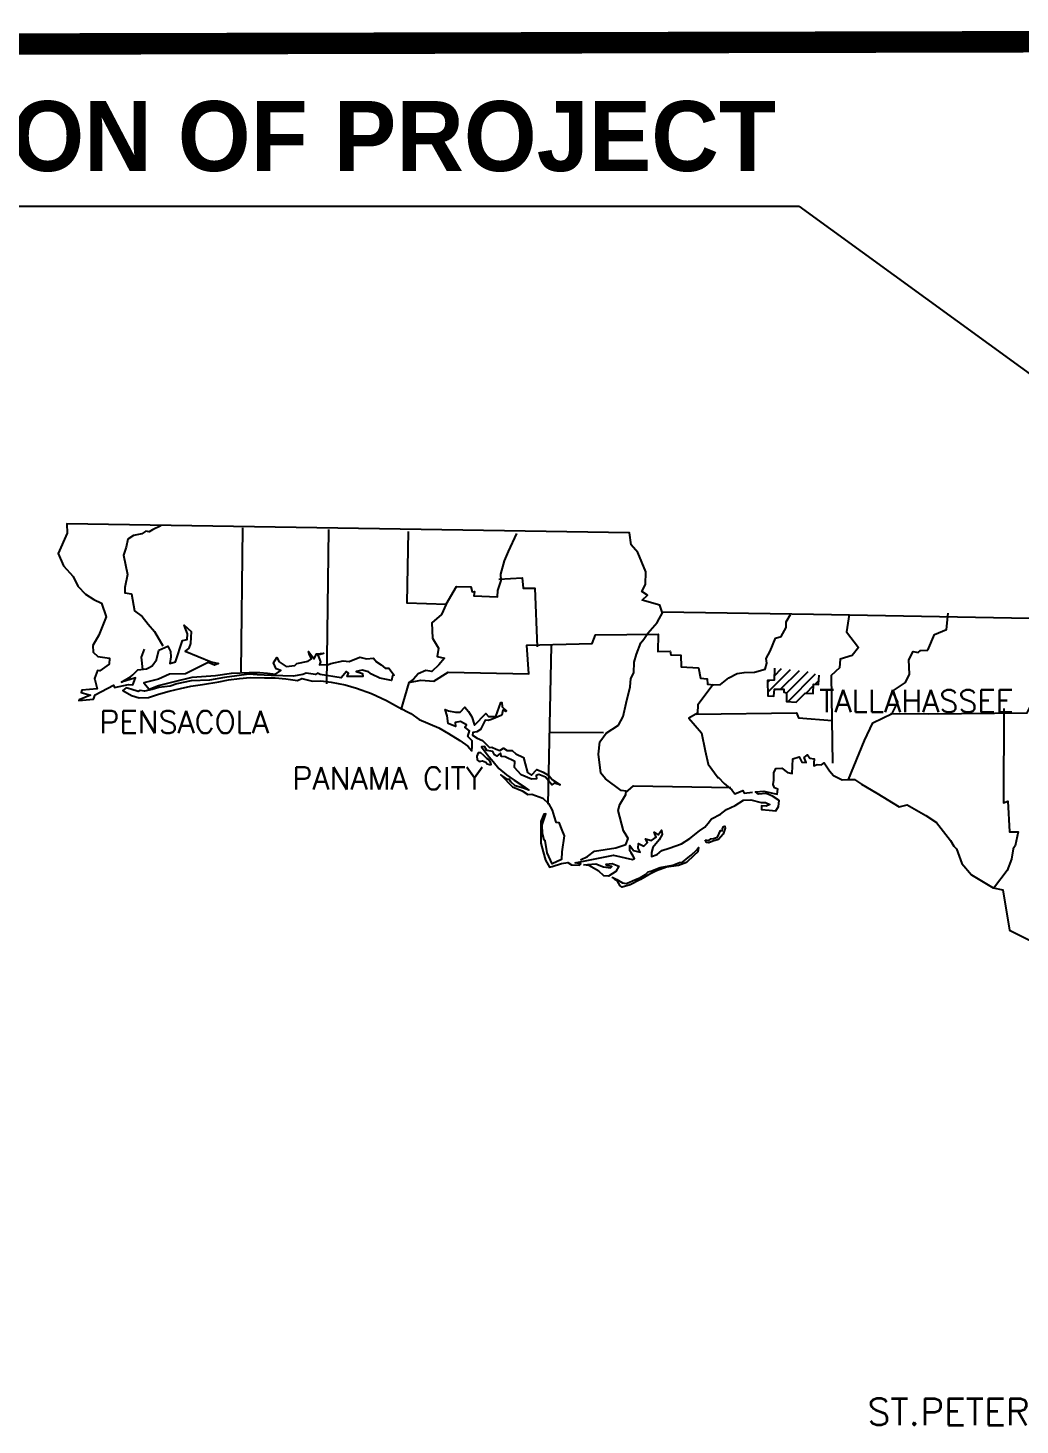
# Paper-space layout 'Cover' of a CAD drawing. Header units: feet, sheet in inches. Extents: x -1.2 to 33.8, y 0.1 to 22.9.
# Drawn here: x 11.877 to 13.79, y 15.984 to 18.678 of the extents above; entities that cross this region are included whole.
import ezdxf
from ezdxf.enums import TextEntityAlignment as Align

# ---------------------------------------------------------------- set-up
doc = ezdxf.new("R2010")
doc.units = ezdxf.units.FT
doc.header["$MEASUREMENT"] = 0
doc.layers.add('TBLK', color=7, linetype='Continuous')
doc.styles.add('BOLD', font='BOLD', dxfattribs={"height": 0.32})
doc.styles.add('ITALICC', font='simplex', dxfattribs={"height": 0.005333})
doc.styles.add('SIMPLEX', font='simplex.shx', dxfattribs={"width": 0.9, "height": 0.08})

# ---------------------------------------------------------------- blocks, each defined once
blk = doc.blocks.new('*X26')
at = {"color": 0}
for p, q in [((-934420, -85891), (-903863, -55335)), ((-925557, -63770), (-915856, -54069)), ((-934712, -72926), (-931911, -70124)), ((-917240, -81970), (-891870, -56600)), ((-909256, -87245), (-879877, -57865)), ((-907585, -98831), (-869924, -61170)), ((-870662, -75167), (-865595, -70100)), ((-926606, -91336), (-926105, -90835)), ((-882772, -87277), (-872635, -77140))]:
    blk.add_line(p, q, dxfattribs=at)

psp = doc.layouts.new('Cover')

# ---------------------------------------------------------------- linework, layer by layer
at = {"layer": 'TBLK'}
for p, q in [((11.1242, 18.3342), (13.3634, 18.3342)), ((13.3634, 18.3342), (14.6176, 17.4228))]:
    psp.add_line(p, q, dxfattribs=at)
at = {"layer": 'TBLK', "const_width": 0.0414}
psp.add_lwpolyline([(16.4324, 18.657), (9.6384, 18.6416, 0.414214)], format="xyb", dxfattribs=at)
at = {"layer": 'TBLK'}
for points in [[(14.2931, 17.5301), (13.3916, 17.547), (13.0998, 17.5514), (13.095, 17.5646), (13.0612, 17.5741), (13.0715, 17.5839), (13.0603, 17.591), (13.0674, 17.6047), (13.0684, 17.6292), (13.0528, 17.6665), (13.0398, 17.6812), (13.0365, 17.7039), (11.9517, 17.7213), (11.9526, 17.7037), (11.9349, 17.6644), (11.9452, 17.6404), (11.9643, 17.62), (11.9728, 17.6016), (11.9876, 17.5857), (12.0037, 17.5754), (12.0187, 17.5688), (12.0277, 17.5423), (12.0132, 17.5067), (12.0016, 17.4868), (12.0027, 17.4743), (12.0113, 17.466), (12.0338, 17.4624), (12.0336, 17.4511), (12.0152, 17.4382), (12.0108, 17.439), (12.0049, 17.4233), (12.0055, 17.4215), (12.0102, 17.4031), (11.9807, 17.4011), (11.9793, 17.3962), (11.9974, 17.3914), (11.9753, 17.3824), (11.9746, 17.3806), (12.0029, 17.3838), (12.0062, 17.3919), (12.0417, 17.4102), (12.0435, 17.4057), (12.0706, 17.4115), (12.0788, 17.4114), (12.084, 17.4245), (12.0575, 17.4162), (12.0746, 17.4265), (12.0791, 17.4302), (12.0887, 17.4401), (12.1051, 17.4418), (12.1095, 17.4442), (12.1165, 17.4478), (12.1249, 17.4596), (12.1289, 17.4777), (12.1467, 17.4856), (12.1515, 17.4755), (12.1526, 17.4648), (12.1504, 17.4522), (12.1611, 17.4552), (12.1751, 17.4964), (12.1839, 17.4988), (12.1847, 17.5094), (12.1781, 17.5259), (12.1917, 17.5137), (12.19, 17.4911), (12.1868, 17.4818), (12.1798, 17.4762), (12.2303, 17.4553), (12.244, 17.4525), (12.2364, 17.4489), (12.224, 17.4541), (12.1803, 17.4323), (12.1495, 17.4316), (12.1286, 17.4218), (12.1002, 17.4148), (12.1106, 17.4027), (12.1284, 17.4099), (12.1567, 17.4169), (12.1933, 17.4257), (12.2386, 17.4294), (12.2695, 17.4338), (12.3034, 17.4352), (12.3241, 17.4348), (12.3385, 17.4339), (12.3542, 17.4318), (12.3643, 17.4385), (12.3556, 17.4418), (12.3502, 17.4538), (12.3566, 17.4638), (12.3609, 17.4555), (12.3746, 17.4465), (12.3915, 17.4487), (12.3953, 17.4524), (12.4174, 17.4565), (12.4238, 17.4613), (12.4195, 17.4689), (12.4177, 17.4753), (12.4288, 17.4613), (12.4333, 17.4706), (12.4466, 17.4722), (12.4466, 17.4716), (12.4359, 17.4681), (12.4376, 17.4636), (12.4407, 17.4554), (12.4393, 17.4497), (12.4562, 17.4501), (12.4607, 17.4525), (12.4846, 17.4571), (12.4965, 17.4563), (12.5168, 17.4647), (12.5299, 17.4614), (12.5431, 17.4625), (12.5487, 17.4554), (12.558, 17.4496), (12.5654, 17.4432), (12.5729, 17.4431), (12.5828, 17.4297), (12.5796, 17.4285), (12.5776, 17.4198), (12.5556, 17.4239), (12.5394, 17.4317), (12.5333, 17.4362), (12.5214, 17.4396), (12.5094, 17.4366), (12.5219, 17.4332), (12.5224, 17.427), (12.4923, 17.4275), (12.4949, 17.4337), (12.4912, 17.4369), (12.4809, 17.4245), (12.4402, 17.4309), (12.4353, 17.4335), (12.4314, 17.431), (12.4133, 17.4339), (12.407, 17.4309), (12.3881, 17.428), (12.3686, 17.4284), (12.346, 17.4294), (12.319, 17.4305), (12.3027, 17.4314), (12.2794, 17.4287), (12.2555, 17.4253), (12.2271, 17.4201), (12.1914, 17.4189), (12.1636, 17.4131), (12.1509, 17.4083), (12.129, 17.4062), (12.1163, 17.402), (12.1018, 17.3991), (12.093, 17.4005), (12.0892, 17.398), (12.0755, 17.4027), (12.0661, 17.4053), (12.0597, 17.4004), (12.0766, 17.3907), (12.0915, 17.3861), (12.1091, 17.3864), (12.1287, 17.3929), (12.1489, 17.3989), (12.171, 17.4042), (12.1912, 17.4088), (12.2132, 17.4116), (12.2447, 17.4167), (12.2636, 17.4208), (12.285, 17.4236), (12.3051, 17.4251), (12.3327, 17.4246), (12.3534, 17.4249), (12.3741, 17.4226), (12.3967, 17.4197), (12.4049, 17.4233), (12.4256, 17.418), (12.4413, 17.419), (12.4613, 17.4161), (12.4888, 17.4112), (12.5101, 17.4046), (12.5395, 17.3947), (12.5681, 17.381), (12.5911, 17.368), (12.6154, 17.3557), (12.6309, 17.3441), (12.6689, 17.3284), (12.6876, 17.3173), (12.7093, 17.3038), (12.7249, 17.2929), (12.7328, 17.284), (12.7336, 17.2921), (12.7331, 17.3034), (12.7252, 17.3117), (12.7285, 17.3223), (12.7192, 17.3294), (12.7224, 17.3343), (12.7112, 17.3402), (12.7005, 17.3385), (12.701, 17.3309), (12.6873, 17.3368), (12.685, 17.3513), (12.6815, 17.3633), (12.6877, 17.3613), (12.7015, 17.3586), (12.7102, 17.3585), (12.7192, 17.3683), (12.7266, 17.3594), (12.7327, 17.3492), (12.7381, 17.3335), (12.7598, 17.3557), (12.7648, 17.3499), (12.7792, 17.3503), (12.7884, 17.3772), (12.7909, 17.3772), (12.7914, 17.369), (12.7995, 17.3607), (12.7982, 17.3594), (12.7926, 17.362), (12.7905, 17.3527), (12.7709, 17.3442), (12.764, 17.3424), (12.7583, 17.3431), (12.7538, 17.3338), (12.7493, 17.3251), (12.7423, 17.3208), (12.7347, 17.3191), (12.734, 17.314), (12.7433, 17.3083), (12.7533, 17.3037), (12.7619, 17.2954), (12.7668, 17.2903), (12.7713, 17.2908), (12.7799, 17.2869), (12.7868, 17.2843), (12.7938, 17.2892), (12.8007, 17.2846), (12.8107, 17.2845), (12.8175, 17.2781), (12.8324, 17.2709), (12.8354, 17.2589), (12.8401, 17.2419), (12.8476, 17.2367), (12.8578, 17.2479), (12.8703, 17.2427), (12.8814, 17.2361), (12.8882, 17.2278), (12.9031, 17.2182), (12.8913, 17.2215), (12.8868, 17.2185), (12.8745, 17.2332), (12.862, 17.2384), (12.857, 17.2366), (12.8575, 17.2296), (12.8481, 17.2292), (12.8281, 17.2377), (12.8152, 17.2518), (12.8154, 17.263), (12.7967, 17.2722), (12.7898, 17.2729), (12.788, 17.2793), (12.781, 17.2737), (12.7767, 17.2763), (12.773, 17.2826), (12.7617, 17.2847), (12.7569, 17.2923), (12.7512, 17.2918), (12.7623, 17.2771), (12.7739, 17.2632), (12.785, 17.2497), (12.7998, 17.2375), (12.8141, 17.2273), (12.8327, 17.215), (12.8427, 17.208), (12.8321, 17.2119), (12.8164, 17.2166), (12.8078, 17.2242), (12.8047, 17.2293), (12.8022, 17.2287), (12.7885, 17.2377), (12.8114, 17.2142), (12.8301, 17.2069), (12.8406, 17.1998), (12.8482, 17.2003), (12.8694, 17.1924), (12.8805, 17.1821), (12.8879, 17.1695), (12.8914, 17.1569), (12.895, 17.1461), (12.9006, 17.1454), (12.906, 17.1308), (12.9109, 17.1201), (12.9066, 17.0894), (12.9057, 17.0743), (12.8879, 17.0659), (12.8783, 17.0874), (12.8743, 17.1113), (12.8724, 17.112), (12.8688, 17.1246), (12.8685, 17.1409), (12.8752, 17.1621), (12.8714, 17.1616), (12.8655, 17.1479), (12.8658, 17.1297), (12.866, 17.1058), (12.8701, 17.0894), (12.8749, 17.073), (12.8822, 17.0596), (12.8878, 17.0609), (12.9055, 17.0668), (12.9181, 17.0684), (12.925, 17.064), (12.9401, 17.0637), (12.9426, 17.0662), (12.932, 17.0682), (13.0057, 17.0827), (13.0426, 17.0745), (13.0464, 17.0763), (13.044, 17.0808), (13.0397, 17.0871), (13.0372, 17.0909), (13.0374, 17.1016), (13.0442, 17.0914), (13.0573, 17.0887), (13.0537, 17.0963), (13.0538, 17.1051), (13.0644, 17.0999), (13.0714, 17.1073), (13.0677, 17.1143), (13.079, 17.1109), (13.0879, 17.1177), (13.0843, 17.1272), (13.0918, 17.122), (13.0982, 17.1307), (13.1, 17.1225), (13.0941, 17.1125), (13.0819, 17.0977), (13.0793, 17.0877), (13.0791, 17.0802), (13.0899, 17.0843), (13.0994, 17.0917), (13.1133, 17.0965), (13.1373, 17.1043), (13.1532, 17.1147), (13.1716, 17.1294), (13.1818, 17.1368), (13.1882, 17.1442), (13.1947, 17.1529), (13.2124, 17.162), (13.2238, 17.1706), (13.2403, 17.1785), (13.2568, 17.1889), (13.2707, 17.1892), (13.2907, 17.1845), (13.2988, 17.1843), (13.3075, 17.1804), (13.3006, 17.1775), (13.2911, 17.1776), (13.291, 17.1707), (13.3061, 17.1692), (13.3192, 17.1683), (13.3244, 17.1764), (13.3252, 17.1883), (13.3122, 17.1967), (13.3004, 17.2013), (13.2853, 17.2003), (13.2797, 17.2048), (13.2961, 17.2064), (13.3098, 17.203), (13.3217, 17.2003), (13.3231, 17.2097), (13.3162, 17.2123), (13.3139, 17.2187), (13.3153, 17.2274), (13.3148, 17.2412), (13.3188, 17.2499), (13.3307, 17.2504), (13.3413, 17.242), (13.3506, 17.24), (13.3517, 17.2682), (13.3637, 17.2724), (13.3692, 17.2623), (13.3774, 17.2615), (13.3738, 17.271), (13.3801, 17.2759), (13.3844, 17.2695), (13.3926, 17.2682), (13.3924, 17.26), (13.3923, 17.255), (13.3986, 17.2574), (13.4068, 17.2566), (13.4119, 17.2609), (13.4223, 17.2456), (13.4304, 17.2361), (13.447, 17.2279), (13.4601, 17.2286), (13.4705, 17.2285), (13.4841, 17.2196), (13.5134, 17.202), (13.5569, 17.1762), (13.5719, 17.1798), (13.6083, 17.159), (13.629, 17.1458), (13.6559, 17.1107), (13.662, 17.1), (13.6672, 17.0948), (13.6778, 17.0665), (13.6962, 17.0447), (13.7377, 17.0195), (13.7565, 17.0157), (13.7693, 16.9378), (13.8083, 16.9186)], [(12.133, 17.718), (12.1167, 17.7099), (12.1104, 17.7061), (12.1041, 17.7073), (12.0965, 17.7024), (12.0802, 17.6993), (12.0695, 17.6918), (12.0662, 17.6767), (12.0612, 17.661), (12.0686, 17.624), (12.0635, 17.5988), (12.0634, 17.5888), (12.0766, 17.5868), (12.0821, 17.5541), (12.0972, 17.5428), (12.1085, 17.5283), (12.1209, 17.5138), (12.1372, 17.4861)], [(12.2907, 17.7136), (12.2872, 17.4365)], [(12.4565, 17.7105), (12.4523, 17.4133)], [(12.6099, 17.7068), (12.6075, 17.5692), (12.6835, 17.5664), (12.7031, 17.6009), (12.7307, 17.6001), (12.7332, 17.5907), (12.7376, 17.5913), (12.7369, 17.5825), (12.7821, 17.5811), (12.7828, 17.5931), (12.7892, 17.6125), (12.7886, 17.6244), (12.7956, 17.6502), (12.8032, 17.6684), (12.8197, 17.7029)], [(12.7848, 17.615), (12.8301, 17.6173), (12.8318, 17.5972), (12.8545, 17.5972), (12.8584, 17.4847)], [(12.6835, 17.5664), (12.674, 17.5469), (12.6557, 17.5307), (12.6568, 17.5011), (12.6687, 17.4817), (12.6661, 17.4659), (12.68, 17.4628), (12.6692, 17.4495), (12.6553, 17.4371), (12.644, 17.439), (12.629, 17.4321), (12.6201, 17.4221), (12.6113, 17.4159), (12.596, 17.3632)], [(12.6113, 17.4159), (12.6345, 17.4202), (12.6597, 17.4182), (12.6874, 17.4357), (12.8426, 17.4326), (12.839, 17.4879), (12.9646, 17.4906), (12.971, 17.5076), (13.0923, 17.509), (13.0915, 17.4757), (13.1154, 17.4762), (13.1167, 17.4687), (13.1355, 17.4686), (13.1367, 17.446), (13.17, 17.444), (13.1736, 17.4238), (13.1868, 17.4225), (13.1874, 17.4125), (13.1994, 17.4112), (13.2125, 17.4118), (13.2283, 17.4249), (13.2441, 17.433), (13.2579, 17.4349), (13.278, 17.4354), (13.2981, 17.4416), (13.3019, 17.4529), (13.3, 17.4617), (13.3083, 17.4761), (13.3184, 17.5012), (13.3291, 17.5043), (13.3386, 17.5219), (13.3387, 17.5326), (13.3475, 17.547)], [(12.9424, 17.0735), (12.9556, 17.0804), (12.9695, 17.0903), (13.0103, 17.0971), (13.0298, 17.1034), (13.0343, 17.1146), (13.0306, 17.1215), (13.0255, 17.1297), (13.015, 17.1687), (13.0182, 17.1806), (13.0295, 17.1994), (13.0302, 17.2058), (13.0208, 17.2076), (12.9907, 17.2298), (12.9813, 17.2411), (12.9771, 17.2775), (12.9797, 17.3014), (12.9917, 17.3177), (13.0156, 17.3333), (13.0245, 17.3502), (13.0302, 17.376), (13.0379, 17.4074), (13.0392, 17.4231), (13.0449, 17.4344), (13.0456, 17.4551), (13.05, 17.4702), (13.0589, 17.4921), (13.0646, 17.499), (13.0722, 17.5109), (13.0899, 17.531), (13.1011, 17.5514)], [(13.4606, 17.5466), (13.4554, 17.5133), (13.4786, 17.483), (13.4659, 17.4674), (13.4433, 17.4605), (13.442, 17.4442), (13.4256, 17.4292), (13.4281, 17.2602)], [(13.6118, 17.4782), (13.6252, 17.5082), (13.6481, 17.5178), (13.6512, 17.5491)], [(13.6138, 17.355), (13.8035, 17.3569), (13.8277, 17.4061), (13.8447, 17.4244), (13.8608, 17.4447), (13.9074, 17.466), (13.9603, 17.4371), (14.0192, 17.4128), (14.0878, 17.4257), (14.1008, 17.441), (14.0994, 17.4658), (14.0871, 17.4853), (14.069, 17.5105), (14.0689, 17.5133), (14.0853, 17.542)], [(12.8855, 17.4865), (12.8793, 17.1811)], [(12.1008, 17.4799), (12.0953, 17.4645), (12.0978, 17.4407)], [(13.4588, 17.2286), (13.4899, 17.3039), (13.5063, 17.3378), (13.5434, 17.3559), (13.5542, 17.3778), (13.5436, 17.3992), (13.5688, 17.4155), (13.577, 17.4318), (13.5753, 17.4595), (13.5835, 17.4757), (13.5835, 17.4751), (13.5935, 17.4732), (13.5979, 17.4776), (13.6118, 17.4782)], [(13.3164, 17.4435), (13.3159, 17.4201), (13.3029, 17.4193), (13.3036, 17.3898), (13.3152, 17.3892), (13.3164, 17.4026), (13.3344, 17.4026), (13.3344, 17.3967), (13.3394, 17.3959), (13.3394, 17.3787), (13.3579, 17.3778), (13.3757, 17.3951), (13.3912, 17.3945), (13.3918, 17.4126), (13.401, 17.4118), (13.4028, 17.4299)], [(13.1981, 17.4118), (13.1684, 17.3723), (13.1677, 17.3566), (13.1513, 17.3467), (13.1757, 17.3183), (13.1825, 17.2837), (13.1887, 17.2579), (13.2075, 17.2321), (13.2081, 17.2327), (13.2194, 17.2208), (13.2344, 17.2088), (13.24, 17.2012), (13.2552, 17.2074), (13.2576, 17.2024), (13.274, 17.2042)], [(13.1652, 17.3547), (13.3587, 17.3572), (13.3625, 17.3472), (13.4278, 17.3425)], [(13.5403, 17.3559), (13.6138, 17.355)], [(13.7587, 17.3655), (13.7579, 17.1839), (13.7661, 17.1871), (13.7694, 17.1278), (13.7861, 17.128), (13.7806, 17.1007), (13.7768, 17.095), (13.7731, 17.0753), (13.7653, 17.0534), (13.7389, 17.0187)], [(12.8811, 17.32), (12.9867, 17.319)], [(13.029, 17.2026), (13.0447, 17.2164), (13.2319, 17.2131)]]:
    psp.add_lwpolyline(points, dxfattribs=at)
for points in [[(12.7502, 17.2799), (12.7451, 17.2799), (12.7421, 17.2736), (12.7428, 17.2663), (12.7471, 17.2635), (12.7531, 17.2645), (12.7596, 17.2622), (12.7626, 17.259), (12.7671, 17.2572), (12.7701, 17.2572), (12.7691, 17.2604), (12.7666, 17.2657), (12.7617, 17.2689), (12.7556, 17.275)], [(13.1826, 17.1123), (13.1895, 17.1109), (13.1933, 17.114), (13.199, 17.1151), (13.2066, 17.1175), (13.2125, 17.13), (13.2156, 17.1299), (13.2163, 17.1337), (13.2183, 17.138), (13.2208, 17.1386), (13.2214, 17.1348), (13.2173, 17.123), (13.2084, 17.1131), (13.1977, 17.1095), (13.1895, 17.1065), (13.1851, 17.1072)], [(13.0031, 17.04), (13.0124, 17.0355), (13.023, 17.0296), (13.0311, 17.0282), (13.0324, 17.0288), (13.0469, 17.0349), (13.0577, 17.0397), (13.0678, 17.0452), (13.073, 17.0508), (13.078, 17.0519), (13.0957, 17.0591), (13.1203, 17.0637), (13.1329, 17.0686), (13.1392, 17.069), (13.15, 17.0783), (13.1558, 17.0826), (13.166, 17.0924), (13.1698, 17.0974), (13.1698, 17.0968), (13.1684, 17.0893), (13.1608, 17.0819), (13.1467, 17.0683), (13.1315, 17.0629), (13.1083, 17.0596), (13.0887, 17.0523), (13.0734, 17.0451), (13.0582, 17.0359), (13.0379, 17.0256), (13.0228, 17.0209), (13.0185, 17.0234), (13.0136, 17.0323), (13.0092, 17.0349)], [(12.9482, 17.0642), (12.9721, 17.0657), (12.9864, 17.0604), (13.0002, 17.0583), (13.0028, 17.0607), (12.9927, 17.0628), (12.9915, 17.0653), (13.0035, 17.0664), (13.016, 17.0618), (13.0101, 17.0512), (12.9962, 17.042), (12.9874, 17.0428), (12.9775, 17.0517), (12.9582, 17.0628)]]:
    psp.add_lwpolyline(points, close=True, dxfattribs=at)

# ---------------------------------------------------------------- block references
at = {"layer": 'TBLK', "xscale": 1.4290667447e-06, "yscale": 1.4290667447e-06, "zscale": 1.4290667447e-06}
psp.add_blockref('*X26', (14.6388, 17.5198), dxfattribs=at)

# ---------------------------------------------------------------- texts
at = {"layer": 'TBLK'}
for s, height, style, p in [('LOCATION OF PROJECT', 0.135, 'BOLD', (11.173, 18.4017)), ('TALLAHASSEE', 0.042872, 'ITALICC', (13.4028, 17.3583)), ('PENSACOLA', 0.04287, 'ITALICC', (12.0147, 17.3181))]:
    psp.add_text(s, height=height, dxfattribs=dict(at, style=style)).set_placement(p)
for s, height, style, p in [('PANAMA CITY', 0.042872, 'ITALICC', (12.7543, 17.2095)), ('ST.PETERSBURG', 0.051387, 'SIMPLEX', (14.0398, 15.9839))]:
    psp.add_text(s, height=height, dxfattribs=dict(at, style=style)).set_placement(p, align=Align.RIGHT)

doc.saveas('drawing.dxf')
